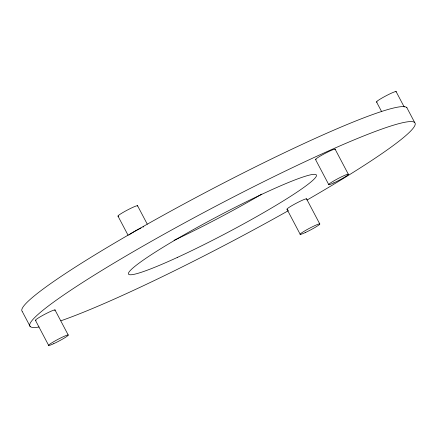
<?xml version="1.0" encoding="UTF-8"?>
<svg xmlns="http://www.w3.org/2000/svg" width="437" height="437" viewBox="0 0 437 437"><rect width="100%" height="100%" fill="white"/><g stroke="black" fill="none" stroke-linecap="round" stroke-linejoin="round"><path stroke-width="0.66" d="M406.831 107.617L414.729 122.6M396.059 91.513L404.22 106.994M376.574 102.05L381.599 111.577M335.081 149.115L348.289 174.166M315.596 159.647L328.804 184.698M306.517 198.813L319.726 223.864M287.033 209.35L300.241 234.401M137.529 205.685L147.258 224.143M118.045 216.217L128.09 235.27M54.98 309.899L68.188 334.95M35.495 320.43L48.704 345.487M22.271 311.505L30.169 326.483M129.133 234.844A11.149 0.989 -27.8 0 1 141.031 228.021M143.008 227.087A11.149 0.989 -27.8 0 1 143.62 226.814M22.161 311.384A217.708 19.354 -27.8 0 1 202.009 194.301A217.708 19.354 -27.8 0 1 406.929 107.726M118.629 216.151A11.149 0.989 -27.8 0 1 126.823 210.339A11.149 0.989 -27.8 0 1 137.486 206.095M377.158 101.979A11.149 0.989 -27.8 0 1 385.352 96.173A11.149 0.989 -27.8 0 1 396.015 91.928M287.617 209.279A11.149 0.989 -27.8 0 1 295.461 203.658A11.149 0.989 -27.8 0 1 306.583 199.092M316.18 159.576A11.149 0.989 -27.8 0 1 324.374 153.769A11.149 0.989 -27.8 0 1 335.037 149.525M36.08 320.365A11.149 0.989 -27.8 0 1 44.623 314.367A11.149 0.989 -27.8 0 1 54.778 310.472M39.062 327.002A217.708 19.354 -27.8 0 1 154.447 239.585A217.708 19.354 -27.8 0 1 399.462 123.496A217.708 19.354 -27.8 0 1 307.042 200.031M288.496 210.601A217.708 19.354 -27.8 0 1 60.918 320.78M261.774 194.137A106.207 9.439 -27.8 0 1 174.063 240.317M305.272 232.577A11.149 0.989 -27.8 0 0 319.851 223.952A11.149 0.989 -27.8 0 0 304.824 230.873A11.149 0.989 -27.8 0 0 305.272 232.577M333.835 182.874A11.149 0.989 -27.8 0 0 348.415 174.248A11.149 0.989 -27.8 0 0 333.387 181.169A11.149 0.989 -27.8 0 0 333.835 182.874M53.735 343.662A11.149 0.989 -27.8 0 0 68.314 335.037A11.149 0.989 -27.8 0 0 53.287 341.958A11.149 0.989 -27.8 0 0 53.735 343.662M177.575 257.333A106.207 9.439 -27.8 0 0 316.464 175.193A106.207 9.439 -27.8 0 0 173.309 241.104A106.207 9.439 -27.8 0 0 177.575 257.333"/></g></svg>
